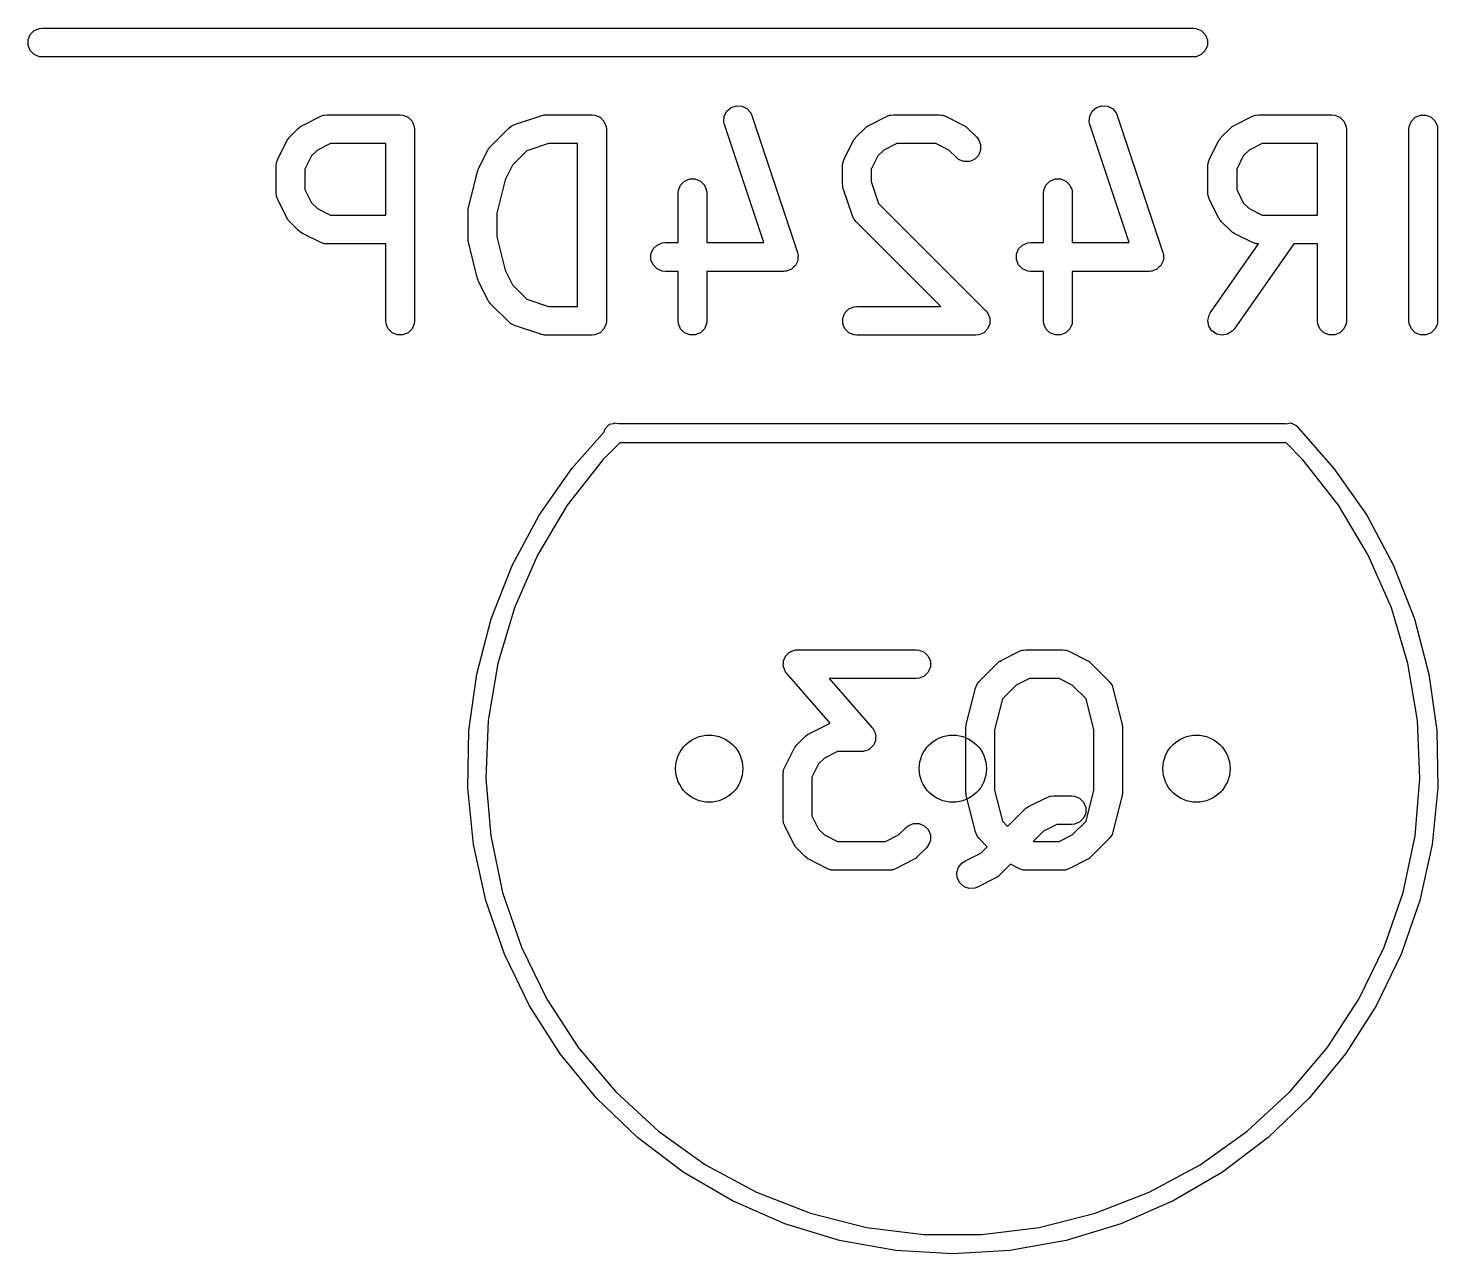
# Model space of a CAD drawing. Extents: x -2.1 to 1.75, y 0.25 to 2.72.
# Drawn here: x 1.0496 to 1.3389, y 1.6794 to 1.9311 of the extents above; entities that cross this region are included whole.
import ezdxf

# ---------------------------------------------------------------- set-up
doc = ezdxf.new("R2010")
doc.units = 0
doc.header["$MEASUREMENT"] = 0
doc.layers.add('BLACK', color=7, linetype='CONTINUOUS')

msp = doc.modelspace()

# ---------------------------------------------------------------- linework, layer by layer
at = {"layer": 'BLACK', "linetype": 'CONTINUOUS'}
for p, q in [((1.0496, 1.92868), (1.05004, 1.92974)), ((1.05004, 1.92974), (1.05086, 1.93056)), ((1.05086, 1.93056), (1.05192, 1.931)), ((1.05192, 1.931), (1.0525, 1.93105)), ((1.0525, 1.93105), (1.2887, 1.93105)), ((1.2887, 1.93105), (1.28928, 1.931)), ((1.28928, 1.931), (1.29034, 1.93056)), ((1.29034, 1.93056), (1.29116, 1.92974)), ((1.29116, 1.92974), (1.2916, 1.92868)), ((1.0496, 1.92752), (1.0496, 1.92868)), ((1.05004, 1.92646), (1.0496, 1.92752)), ((1.2916, 1.92752), (1.29116, 1.92646)), ((1.2916, 1.92868), (1.2916, 1.92752)), ((1.05086, 1.92564), (1.05004, 1.92646)), ((1.05192, 1.9252), (1.05086, 1.92564)), ((1.0525, 1.92515), (1.05192, 1.9252)), ((1.2887, 1.92515), (1.0525, 1.92515)), ((1.28928, 1.9252), (1.2887, 1.92515)), ((1.29034, 1.92564), (1.28928, 1.9252)), ((1.29116, 1.92646), (1.29034, 1.92564)), ((1.10588, 1.91109), (1.10963, 1.91296)), ((1.10963, 1.91296), (1.11017, 1.91317)), ((1.11017, 1.91317), (1.11027, 1.91318)), ((1.11027, 1.91318), (1.11037, 1.91322)), ((1.11037, 1.91322), (1.11095, 1.91327)), ((1.11095, 1.91327), (1.12595, 1.91327)), ((1.12595, 1.91327), (1.12652, 1.91322)), ((1.12652, 1.91322), (1.12759, 1.91278)), ((1.12759, 1.91278), (1.1284, 1.91196)), ((1.14938, 1.91125), (1.15501, 1.91312)), ((1.15501, 1.91312), (1.15529, 1.91319)), ((1.15529, 1.91319), (1.15537, 1.91322)), ((1.15537, 1.91322), (1.15547, 1.91323)), ((1.15547, 1.91323), (1.15557, 1.91325)), ((1.15557, 1.91325), (1.15565, 1.91325)), ((1.15565, 1.91325), (1.15594, 1.91327)), ((1.15594, 1.91327), (1.16532, 1.91327)), ((1.16532, 1.91327), (1.16589, 1.91322)), ((1.16589, 1.91322), (1.16696, 1.91278)), ((1.16696, 1.91278), (1.16777, 1.91196)), ((1.19238, 1.91183), (1.19247, 1.91298)), ((1.19247, 1.91298), (1.19298, 1.91401)), ((1.19298, 1.91401), (1.19385, 1.91476)), ((1.19385, 1.91476), (1.19494, 1.91513)), ((1.19494, 1.91513), (1.19609, 1.91504)), ((1.19609, 1.91504), (1.19712, 1.91453)), ((1.19712, 1.91453), (1.19788, 1.91366)), ((1.19788, 1.91366), (1.19811, 1.91313)), ((1.19811, 1.91313), (1.20749, 1.88501)), ((1.22211, 1.91109), (1.22586, 1.91296)), ((1.22586, 1.91296), (1.2264, 1.91317)), ((1.2264, 1.91317), (1.22651, 1.91318)), ((1.22651, 1.91318), (1.22661, 1.91322)), ((1.22661, 1.91322), (1.22718, 1.91327)), ((1.22718, 1.91327), (1.23656, 1.91327)), ((1.23656, 1.91327), (1.23713, 1.91322)), ((1.23713, 1.91322), (1.23723, 1.91318)), ((1.23723, 1.91318), (1.23734, 1.91317)), ((1.23734, 1.91317), (1.23788, 1.91296)), ((1.23788, 1.91296), (1.24163, 1.91109)), ((1.26737, 1.91183), (1.26746, 1.91298)), ((1.26746, 1.91298), (1.26797, 1.91401)), ((1.26797, 1.91401), (1.26884, 1.91476)), ((1.26884, 1.91476), (1.26993, 1.91513)), ((1.26993, 1.91513), (1.27108, 1.91504)), ((1.27108, 1.91504), (1.27211, 1.91453)), ((1.27211, 1.91453), (1.27287, 1.91366)), ((1.27287, 1.91366), (1.2731, 1.91313)), ((1.2731, 1.91313), (1.28248, 1.88501)), ((1.2971, 1.91109), (1.30085, 1.91296)), ((1.30085, 1.91296), (1.30139, 1.91317)), ((1.30139, 1.91317), (1.3015, 1.91318)), ((1.3015, 1.91318), (1.3016, 1.91322)), ((1.3016, 1.91322), (1.30217, 1.91327)), ((1.30217, 1.91327), (1.31717, 1.91327)), ((1.31717, 1.91327), (1.31775, 1.91322)), ((1.31775, 1.91322), (1.31881, 1.91278)), ((1.31881, 1.91278), (1.31963, 1.91196)), ((1.33347, 1.91196), (1.33428, 1.91278)), ((1.33428, 1.91278), (1.33534, 1.91322)), ((1.33534, 1.91322), (1.3365, 1.91322)), ((1.3365, 1.91322), (1.33756, 1.91278)), ((1.33756, 1.91278), (1.33838, 1.91196)), ((1.10324, 1.90866), (1.10511, 1.91054)), ((1.10511, 1.91054), (1.10534, 1.91072)), ((1.10534, 1.91072), (1.10539, 1.91078)), ((1.10539, 1.91078), (1.10548, 1.91084)), ((1.10548, 1.91084), (1.10556, 1.9109)), ((1.10556, 1.9109), (1.10563, 1.91093)), ((1.10563, 1.91093), (1.10588, 1.91109)), ((1.1284, 1.91196), (1.12884, 1.9109)), ((1.12884, 1.9109), (1.1289, 1.91032)), ((1.1289, 1.91032), (1.1289, 1.87095)), ((1.14448, 1.90679), (1.14823, 1.91054)), ((1.14823, 1.91054), (1.14868, 1.9109)), ((1.14868, 1.9109), (1.14878, 1.91094)), ((1.14878, 1.91094), (1.14886, 1.91101)), ((1.14886, 1.91101), (1.14938, 1.91125)), ((1.16777, 1.91196), (1.16821, 1.9109)), ((1.16821, 1.9109), (1.16827, 1.91032)), ((1.16827, 1.91032), (1.16827, 1.87095)), ((1.19251, 1.91126), (1.19238, 1.91183)), ((1.20059, 1.88703), (1.19251, 1.91126)), ((1.21947, 1.90866), (1.22135, 1.91054)), ((1.22135, 1.91054), (1.22157, 1.91072)), ((1.22157, 1.91072), (1.22162, 1.91078)), ((1.22162, 1.91078), (1.22171, 1.91084)), ((1.22171, 1.91084), (1.22179, 1.9109)), ((1.22179, 1.9109), (1.22187, 1.91093)), ((1.22187, 1.91093), (1.22211, 1.91109)), ((1.24163, 1.91109), (1.24188, 1.91093)), ((1.24188, 1.91093), (1.24195, 1.9109)), ((1.24195, 1.9109), (1.24203, 1.91084)), ((1.24203, 1.91084), (1.24212, 1.91078)), ((1.24212, 1.91078), (1.24217, 1.91072)), ((1.24217, 1.91072), (1.2424, 1.91054)), ((1.2424, 1.91054), (1.24427, 1.90866)), ((1.2675, 1.91126), (1.26737, 1.91183)), ((1.27558, 1.88703), (1.2675, 1.91126)), ((1.29446, 1.90866), (1.29634, 1.91054)), ((1.29634, 1.91054), (1.29656, 1.91072)), ((1.29656, 1.91072), (1.29661, 1.91078)), ((1.29661, 1.91078), (1.2967, 1.91084)), ((1.2967, 1.91084), (1.29678, 1.9109)), ((1.29678, 1.9109), (1.29686, 1.91093)), ((1.29686, 1.91093), (1.2971, 1.91109)), ((1.31963, 1.91196), (1.32007, 1.9109)), ((1.32007, 1.9109), (1.32013, 1.91032)), ((1.32013, 1.91032), (1.32013, 1.87095)), ((1.33297, 1.91032), (1.33302, 1.9109)), ((1.33297, 1.87095), (1.33297, 1.91032)), ((1.33302, 1.9109), (1.33347, 1.91196)), ((1.33838, 1.91196), (1.33882, 1.9109)), ((1.33882, 1.9109), (1.33887, 1.91032)), ((1.33887, 1.91032), (1.33887, 1.87095)), ((1.10081, 1.90414), (1.10268, 1.90789)), ((1.10268, 1.90789), (1.10284, 1.90814)), ((1.10284, 1.90814), (1.10287, 1.90821)), ((1.10287, 1.90821), (1.10294, 1.90829)), ((1.10294, 1.90829), (1.10299, 1.90838)), ((1.10299, 1.90838), (1.10305, 1.90843)), ((1.10305, 1.90843), (1.10324, 1.90866)), ((1.11165, 1.90737), (1.10895, 1.90602)), ((1.12299, 1.90737), (1.11165, 1.90737)), ((1.12299, 1.89265), (1.12299, 1.90737)), ((1.14418, 1.90642), (1.14424, 1.90651)), ((1.14424, 1.90651), (1.1443, 1.90656)), ((1.1443, 1.90656), (1.14448, 1.90679)), ((1.15642, 1.90737), (1.15191, 1.90587)), ((1.16236, 1.90737), (1.15642, 1.90737)), ((1.16236, 1.8739), (1.16236, 1.90737)), ((1.21704, 1.90414), (1.21892, 1.90789)), ((1.21892, 1.90789), (1.21907, 1.90814)), ((1.21907, 1.90814), (1.2191, 1.90821)), ((1.2191, 1.90821), (1.21917, 1.90829)), ((1.21917, 1.90829), (1.21923, 1.90838)), ((1.21923, 1.90838), (1.21929, 1.90843)), ((1.21929, 1.90843), (1.21947, 1.90866)), ((1.22788, 1.90737), (1.22518, 1.90602)), ((1.23586, 1.90737), (1.22788, 1.90737)), ((1.23856, 1.90602), (1.23586, 1.90737)), ((1.24427, 1.90866), (1.24464, 1.90821)), ((1.24464, 1.90821), (1.24508, 1.90715)), ((1.24508, 1.90715), (1.24508, 1.906)), ((1.29203, 1.90414), (1.29391, 1.90789)), ((1.29391, 1.90789), (1.29407, 1.90814)), ((1.29407, 1.90814), (1.2941, 1.90821)), ((1.2941, 1.90821), (1.29416, 1.90829)), ((1.29416, 1.90829), (1.29422, 1.90838)), ((1.29422, 1.90838), (1.29428, 1.90843)), ((1.29428, 1.90843), (1.29446, 1.90866)), ((1.30287, 1.90737), (1.30017, 1.90602)), ((1.31422, 1.90737), (1.30287, 1.90737)), ((1.31422, 1.89265), (1.31422, 1.90737)), ((1.10059, 1.9035), (1.1006, 1.9036)), ((1.1006, 1.9036), (1.10081, 1.90414)), ((1.10775, 1.90482), (1.1064, 1.90213)), ((1.10895, 1.90602), (1.10775, 1.90482)), ((1.14205, 1.90227), (1.14393, 1.90602)), ((1.14393, 1.90602), (1.14408, 1.90627)), ((1.14408, 1.90627), (1.14411, 1.90634)), ((1.14411, 1.90634), (1.14418, 1.90642)), ((1.15191, 1.90587), (1.149, 1.90295)), ((1.21683, 1.9035), (1.21684, 1.9036)), ((1.21684, 1.9036), (1.21704, 1.90414)), ((1.22399, 1.90482), (1.22264, 1.90213)), ((1.22518, 1.90602), (1.22399, 1.90482)), ((1.24009, 1.90448), (1.23856, 1.90602)), ((1.24054, 1.90412), (1.24009, 1.90448)), ((1.24161, 1.90368), (1.24054, 1.90412)), ((1.24276, 1.90368), (1.24161, 1.90368)), ((1.24382, 1.90412), (1.24276, 1.90368)), ((1.24464, 1.90493), (1.24382, 1.90412)), ((1.24508, 1.906), (1.24464, 1.90493)), ((1.29182, 1.9035), (1.29183, 1.9036)), ((1.29183, 1.9036), (1.29203, 1.90414)), ((1.29898, 1.90482), (1.29763, 1.90213)), ((1.30017, 1.90602), (1.29898, 1.90482)), ((1.1005, 1.90282), (1.10055, 1.9034)), ((1.1005, 1.8972), (1.1005, 1.90282)), ((1.10055, 1.9034), (1.10059, 1.9035)), ((1.1064, 1.90213), (1.1064, 1.8979)), ((1.13996, 1.89417), (1.14183, 1.90166)), ((1.14183, 1.90166), (1.14184, 1.90171)), ((1.14184, 1.90171), (1.14185, 1.90173)), ((1.14185, 1.90173), (1.14194, 1.90197)), ((1.14194, 1.90197), (1.14202, 1.90221)), ((1.14202, 1.90221), (1.14204, 1.90223)), ((1.14204, 1.90223), (1.14205, 1.90227)), ((1.149, 1.90295), (1.14748, 1.89992)), ((1.21673, 1.90282), (1.21679, 1.9034)), ((1.21673, 1.89907), (1.21673, 1.90282)), ((1.21679, 1.9034), (1.21683, 1.9035)), ((1.22264, 1.90213), (1.22264, 1.89955)), ((1.29172, 1.90282), (1.29178, 1.9034)), ((1.29172, 1.8972), (1.29172, 1.90282)), ((1.29178, 1.9034), (1.29182, 1.9035)), ((1.29763, 1.90213), (1.29763, 1.8979)), ((1.1064, 1.8979), (1.10775, 1.8952)), ((1.14748, 1.89992), (1.14577, 1.89309)), ((1.18304, 1.89777), (1.18348, 1.89884)), ((1.18348, 1.89884), (1.1843, 1.89965)), ((1.1843, 1.89965), (1.18536, 1.90009)), ((1.18536, 1.90009), (1.18652, 1.90009)), ((1.18652, 1.90009), (1.18758, 1.89965)), ((1.18758, 1.89965), (1.18839, 1.89884)), ((1.18839, 1.89884), (1.18884, 1.89777)), ((1.21676, 1.89878), (1.21673, 1.89907)), ((1.21676, 1.8987), (1.21676, 1.89878)), ((1.21678, 1.8986), (1.21676, 1.8987)), ((1.21679, 1.8985), (1.21678, 1.8986)), ((1.21682, 1.89843), (1.21679, 1.8985)), ((1.21688, 1.89814), (1.21682, 1.89843)), ((1.21876, 1.89252), (1.21688, 1.89814)), ((1.22264, 1.89955), (1.22414, 1.89504)), ((1.25803, 1.89777), (1.25847, 1.89884)), ((1.25847, 1.89884), (1.25929, 1.89965)), ((1.25929, 1.89965), (1.26035, 1.90009)), ((1.26035, 1.90009), (1.26151, 1.90009)), ((1.26151, 1.90009), (1.26257, 1.89965)), ((1.26257, 1.89965), (1.26338, 1.89884)), ((1.26338, 1.89884), (1.26383, 1.89777)), ((1.29763, 1.8979), (1.29898, 1.8952)), ((1.10055, 1.89662), (1.1005, 1.8972)), ((1.10059, 1.89652), (1.10055, 1.89662)), ((1.1006, 1.89642), (1.10059, 1.89652)), ((1.10081, 1.89588), (1.1006, 1.89642)), ((1.10268, 1.89213), (1.10081, 1.89588)), ((1.10775, 1.8952), (1.10895, 1.894)), ((1.18299, 1.8972), (1.18304, 1.89777)), ((1.18299, 1.88703), (1.18299, 1.8972)), ((1.18884, 1.89777), (1.18889, 1.8972)), ((1.18889, 1.8972), (1.18889, 1.88703)), ((1.22414, 1.89504), (1.24614, 1.87304)), ((1.25798, 1.8972), (1.25803, 1.89777)), ((1.25798, 1.88703), (1.25798, 1.8972)), ((1.26383, 1.89777), (1.26388, 1.8972)), ((1.26388, 1.8972), (1.26388, 1.88703)), ((1.29178, 1.89662), (1.29172, 1.8972)), ((1.29182, 1.89652), (1.29178, 1.89662)), ((1.29183, 1.89642), (1.29182, 1.89652)), ((1.29203, 1.89588), (1.29183, 1.89642)), ((1.29391, 1.89213), (1.29203, 1.89588)), ((1.29898, 1.8952), (1.30017, 1.894)), ((1.10284, 1.89188), (1.10268, 1.89213)), ((1.10895, 1.894), (1.11165, 1.89265)), ((1.11165, 1.89265), (1.12299, 1.89265)), ((1.13987, 1.89359), (1.1399, 1.89381)), ((1.13988, 1.89355), (1.13987, 1.89359)), ((1.13987, 1.89345), (1.13988, 1.89355)), ((1.13987, 1.88782), (1.13987, 1.89345)), ((1.1399, 1.89381), (1.13992, 1.89403)), ((1.13992, 1.89403), (1.13994, 1.89407)), ((1.13994, 1.89407), (1.13996, 1.89417)), ((1.14577, 1.89309), (1.14577, 1.88819)), ((1.21899, 1.89199), (1.21876, 1.89252)), ((1.29407, 1.89188), (1.29391, 1.89213)), ((1.30017, 1.894), (1.30287, 1.89265)), ((1.30287, 1.89265), (1.31422, 1.89265)), ((1.10287, 1.89181), (1.10284, 1.89188)), ((1.10294, 1.89173), (1.10287, 1.89181)), ((1.10299, 1.89164), (1.10294, 1.89173)), ((1.10305, 1.89159), (1.10299, 1.89164)), ((1.10324, 1.89136), (1.10305, 1.89159)), ((1.10511, 1.88949), (1.10324, 1.89136)), ((1.10534, 1.8893), (1.10511, 1.88949)), ((1.10539, 1.88924), (1.10534, 1.8893)), ((1.10548, 1.88919), (1.10539, 1.88924)), ((1.10556, 1.88912), (1.10548, 1.88919)), ((1.10563, 1.88909), (1.10556, 1.88912)), ((1.21906, 1.89191), (1.21899, 1.89199)), ((1.2191, 1.89181), (1.21906, 1.89191)), ((1.21947, 1.89136), (1.2191, 1.89181)), ((1.23693, 1.8739), (1.21947, 1.89136)), ((1.2941, 1.89181), (1.29407, 1.89188)), ((1.29416, 1.89173), (1.2941, 1.89181)), ((1.29422, 1.89164), (1.29416, 1.89173)), ((1.29428, 1.89159), (1.29422, 1.89164)), ((1.29446, 1.89136), (1.29428, 1.89159)), ((1.29634, 1.88949), (1.29446, 1.89136)), ((1.29656, 1.8893), (1.29634, 1.88949)), ((1.29661, 1.88924), (1.29656, 1.8893)), ((1.2967, 1.88919), (1.29661, 1.88924)), ((1.29678, 1.88912), (1.2967, 1.88919)), ((1.29686, 1.88909), (1.29678, 1.88912)), ((1.10588, 1.88893), (1.10563, 1.88909)), ((1.10963, 1.88706), (1.10588, 1.88893)), ((1.11017, 1.88685), (1.10963, 1.88706)), ((1.11027, 1.88684), (1.11017, 1.88685)), ((1.11037, 1.8868), (1.11027, 1.88684)), ((1.11095, 1.88675), (1.11037, 1.8868)), ((1.12299, 1.88675), (1.11095, 1.88675)), ((1.12299, 1.87095), (1.12299, 1.88675)), ((1.13988, 1.88772), (1.13987, 1.88782)), ((1.13987, 1.88768), (1.13988, 1.88772)), ((1.1399, 1.88747), (1.13987, 1.88768)), ((1.13992, 1.88725), (1.1399, 1.88747)), ((1.13994, 1.88721), (1.13992, 1.88725)), ((1.13996, 1.88711), (1.13994, 1.88721)), ((1.14183, 1.87961), (1.13996, 1.88711)), ((1.14577, 1.88819), (1.14748, 1.88136)), ((1.17786, 1.88572), (1.17867, 1.88653)), ((1.17867, 1.88653), (1.17974, 1.88697)), ((1.17974, 1.88697), (1.18031, 1.88703)), ((1.18031, 1.88703), (1.18299, 1.88703)), ((1.18889, 1.88703), (1.20059, 1.88703)), ((1.25285, 1.88572), (1.25367, 1.88653)), ((1.25367, 1.88653), (1.25473, 1.88697)), ((1.25473, 1.88697), (1.25531, 1.88703)), ((1.25531, 1.88703), (1.25798, 1.88703)), ((1.26388, 1.88703), (1.27558, 1.88703)), ((1.29226, 1.87265), (1.30213, 1.88675)), ((1.2971, 1.88893), (1.29686, 1.88909)), ((1.30934, 1.88675), (1.29709, 1.86926)), ((1.30085, 1.88706), (1.2971, 1.88893)), ((1.30139, 1.88685), (1.30085, 1.88706)), ((1.3015, 1.88684), (1.30139, 1.88685)), ((1.3016, 1.8868), (1.3015, 1.88684)), ((1.30213, 1.88675), (1.3016, 1.8868)), ((1.31422, 1.88675), (1.30934, 1.88675)), ((1.31422, 1.87095), (1.31422, 1.88675)), ((1.17742, 1.88465), (1.17786, 1.88572)), ((1.17742, 1.8835), (1.17742, 1.88465)), ((1.17786, 1.88243), (1.17742, 1.8835)), ((1.20749, 1.88501), (1.20755, 1.88472)), ((1.20754, 1.8834), (1.20753, 1.8833)), ((1.20758, 1.8835), (1.20754, 1.8834)), ((1.20755, 1.88472), (1.20758, 1.88465)), ((1.20758, 1.88465), (1.20758, 1.88459)), ((1.20758, 1.88459), (1.20762, 1.88444)), ((1.20762, 1.88444), (1.20758, 1.88397)), ((1.20758, 1.88397), (1.20758, 1.8835)), ((1.25241, 1.88465), (1.25285, 1.88572)), ((1.25241, 1.8835), (1.25241, 1.88465)), ((1.25285, 1.88243), (1.25241, 1.8835)), ((1.28248, 1.88501), (1.28254, 1.88472)), ((1.28257, 1.8835), (1.28253, 1.8834)), ((1.28253, 1.8834), (1.28253, 1.8833)), ((1.28254, 1.88472), (1.28257, 1.88465)), ((1.28257, 1.88465), (1.28257, 1.88459)), ((1.28257, 1.88459), (1.28261, 1.88444)), ((1.28261, 1.88444), (1.28257, 1.88397)), ((1.28257, 1.88397), (1.28257, 1.8835)), ((1.14748, 1.88136), (1.149, 1.87833)), ((1.17867, 1.88162), (1.17786, 1.88243)), ((1.17974, 1.88118), (1.17867, 1.88162)), ((1.18031, 1.88112), (1.17974, 1.88118)), ((1.18299, 1.88112), (1.18031, 1.88112)), ((1.18299, 1.87095), (1.18299, 1.88112)), ((1.20469, 1.88112), (1.18889, 1.88112)), ((1.18889, 1.88112), (1.18889, 1.87095)), ((1.20498, 1.88115), (1.20469, 1.88112)), ((1.20506, 1.88115), (1.20498, 1.88115)), ((1.20511, 1.88116), (1.20506, 1.88115)), ((1.20526, 1.88118), (1.20511, 1.88116)), ((1.2057, 1.88136), (1.20526, 1.88118)), ((1.20615, 1.88151), (1.2057, 1.88136)), ((1.20623, 1.88158), (1.20615, 1.88151)), ((1.20633, 1.88162), (1.20623, 1.88158)), ((1.20666, 1.88196), (1.20633, 1.88162)), ((1.20702, 1.88227), (1.20666, 1.88196)), ((1.20707, 1.88236), (1.20702, 1.88227)), ((1.20714, 1.88243), (1.20707, 1.88236)), ((1.20732, 1.88287), (1.20714, 1.88243)), ((1.20753, 1.8833), (1.20732, 1.88287)), ((1.25367, 1.88162), (1.25285, 1.88243)), ((1.25473, 1.88118), (1.25367, 1.88162)), ((1.25531, 1.88112), (1.25473, 1.88118)), ((1.25798, 1.88112), (1.25531, 1.88112)), ((1.25798, 1.87095), (1.25798, 1.88112)), ((1.27968, 1.88112), (1.26388, 1.88112)), ((1.26388, 1.88112), (1.26388, 1.87095)), ((1.27997, 1.88115), (1.27968, 1.88112)), ((1.28005, 1.88115), (1.27997, 1.88115)), ((1.2801, 1.88116), (1.28005, 1.88115)), ((1.28025, 1.88118), (1.2801, 1.88116)), ((1.28069, 1.88136), (1.28025, 1.88118)), ((1.28114, 1.88151), (1.28069, 1.88136)), ((1.28122, 1.88158), (1.28114, 1.88151)), ((1.28132, 1.88162), (1.28122, 1.88158)), ((1.28165, 1.88196), (1.28132, 1.88162)), ((1.28201, 1.88227), (1.28165, 1.88196)), ((1.28206, 1.88236), (1.28201, 1.88227)), ((1.28213, 1.88243), (1.28206, 1.88236)), ((1.28231, 1.88287), (1.28213, 1.88243)), ((1.28253, 1.8833), (1.28231, 1.88287)), ((1.14184, 1.87957), (1.14183, 1.87961)), ((1.14185, 1.87955), (1.14184, 1.87957)), ((1.14194, 1.87931), (1.14185, 1.87955)), ((1.14202, 1.87906), (1.14194, 1.87931)), ((1.14204, 1.87905), (1.14202, 1.87906)), ((1.14205, 1.87901), (1.14204, 1.87905)), ((1.14393, 1.87526), (1.14205, 1.87901)), ((1.149, 1.87833), (1.15191, 1.87541)), ((1.14408, 1.87501), (1.14393, 1.87526)), ((1.14411, 1.87494), (1.14408, 1.87501)), ((1.14418, 1.87485), (1.14411, 1.87494)), ((1.14424, 1.87477), (1.14418, 1.87485)), ((1.1443, 1.87471), (1.14424, 1.87477)), ((1.14448, 1.87449), (1.1443, 1.87471)), ((1.15191, 1.87541), (1.15642, 1.8739)), ((1.14823, 1.87074), (1.14448, 1.87449)), ((1.15642, 1.8739), (1.16236, 1.8739)), ((1.21679, 1.87153), (1.21723, 1.87259)), ((1.21723, 1.87259), (1.21804, 1.87341)), ((1.21804, 1.87341), (1.21911, 1.87385)), ((1.21911, 1.87385), (1.21969, 1.8739)), ((1.21969, 1.8739), (1.23693, 1.8739)), ((1.24614, 1.87304), (1.24651, 1.87259)), ((1.24651, 1.87259), (1.24695, 1.87153)), ((1.29172, 1.87102), (1.29197, 1.87214)), ((1.29197, 1.87214), (1.29226, 1.87265)), ((1.12305, 1.87038), (1.12299, 1.87095)), ((1.12349, 1.86931), (1.12305, 1.87038)), ((1.12431, 1.8685), (1.12349, 1.86931)), ((1.1284, 1.86931), (1.12759, 1.8685)), ((1.12884, 1.87038), (1.1284, 1.86931)), ((1.1289, 1.87095), (1.12884, 1.87038)), ((1.14868, 1.87037), (1.14823, 1.87074)), ((1.14878, 1.87033), (1.14868, 1.87037)), ((1.14886, 1.87026), (1.14878, 1.87033)), ((1.14938, 1.87003), (1.14886, 1.87026)), ((1.15501, 1.86815), (1.14938, 1.87003)), ((1.16777, 1.86931), (1.16696, 1.8685)), ((1.16821, 1.87038), (1.16777, 1.86931)), ((1.16827, 1.87095), (1.16821, 1.87038)), ((1.18304, 1.87038), (1.18299, 1.87095)), ((1.18348, 1.86931), (1.18304, 1.87038)), ((1.1843, 1.8685), (1.18348, 1.86931)), ((1.18839, 1.86931), (1.18758, 1.8685)), ((1.18884, 1.87038), (1.18839, 1.86931)), ((1.18889, 1.87095), (1.18884, 1.87038)), ((1.21679, 1.87038), (1.21679, 1.87153)), ((1.21723, 1.86931), (1.21679, 1.87038)), ((1.21804, 1.8685), (1.21723, 1.86931)), ((1.24651, 1.86931), (1.2457, 1.8685)), ((1.24695, 1.87038), (1.24651, 1.86931)), ((1.24695, 1.87153), (1.24695, 1.87038)), ((1.25803, 1.87038), (1.25798, 1.87095)), ((1.25847, 1.86931), (1.25803, 1.87038)), ((1.25929, 1.8685), (1.25847, 1.86931)), ((1.26338, 1.86931), (1.26257, 1.8685)), ((1.26383, 1.87038), (1.26338, 1.86931)), ((1.26388, 1.87095), (1.26383, 1.87038)), ((1.29192, 1.86988), (1.29172, 1.87102)), ((1.29254, 1.86891), (1.29192, 1.86988)), ((1.29349, 1.86825), (1.29254, 1.86891)), ((1.29709, 1.86926), (1.29672, 1.86882)), ((1.31428, 1.87038), (1.31422, 1.87095)), ((1.31472, 1.86931), (1.31428, 1.87038)), ((1.31553, 1.8685), (1.31472, 1.86931)), ((1.31963, 1.86931), (1.31881, 1.8685)), ((1.32007, 1.87038), (1.31963, 1.86931)), ((1.32013, 1.87095), (1.32007, 1.87038)), ((1.33302, 1.87038), (1.33297, 1.87095)), ((1.33347, 1.86931), (1.33302, 1.87038)), ((1.33428, 1.8685), (1.33347, 1.86931)), ((1.33838, 1.86931), (1.33756, 1.8685)), ((1.33882, 1.87038), (1.33838, 1.86931)), ((1.33887, 1.87095), (1.33882, 1.87038)), ((1.12537, 1.86806), (1.12431, 1.8685)), ((1.12652, 1.86806), (1.12537, 1.86806)), ((1.12759, 1.8685), (1.12652, 1.86806)), ((1.15529, 1.86809), (1.15501, 1.86815)), ((1.15537, 1.86806), (1.15529, 1.86809)), ((1.15547, 1.86805), (1.15537, 1.86806)), ((1.15557, 1.86802), (1.15547, 1.86805)), ((1.15565, 1.86803), (1.15557, 1.86802)), ((1.15594, 1.868), (1.15565, 1.86803)), ((1.16532, 1.868), (1.15594, 1.868)), ((1.16589, 1.86806), (1.16532, 1.868)), ((1.16696, 1.8685), (1.16589, 1.86806)), ((1.18536, 1.86806), (1.1843, 1.8685)), ((1.18652, 1.86806), (1.18536, 1.86806)), ((1.18758, 1.8685), (1.18652, 1.86806)), ((1.21911, 1.86806), (1.21804, 1.8685)), ((1.21969, 1.868), (1.21911, 1.86806)), ((1.24406, 1.868), (1.21969, 1.868)), ((1.24463, 1.86806), (1.24406, 1.868)), ((1.2451, 1.86825), (1.24463, 1.86806)), ((1.2457, 1.8685), (1.2451, 1.86825)), ((1.26035, 1.86806), (1.25929, 1.8685)), ((1.26151, 1.86806), (1.26035, 1.86806)), ((1.26257, 1.8685), (1.26151, 1.86806)), ((1.29461, 1.868), (1.29349, 1.86825)), ((1.29575, 1.8682), (1.29461, 1.868)), ((1.29672, 1.86882), (1.29575, 1.8682)), ((1.3166, 1.86806), (1.31553, 1.8685)), ((1.31775, 1.86806), (1.3166, 1.86806)), ((1.31881, 1.8685), (1.31775, 1.86806)), ((1.33534, 1.86806), (1.33428, 1.8685)), ((1.3365, 1.86806), (1.33534, 1.86806)), ((1.33756, 1.8685), (1.3365, 1.86806)), ((1.16787, 1.84867), (1.16893, 1.84973)), ((1.16787, 1.84824), (1.16787, 1.84867)), ((1.16893, 1.84973), (1.16969, 1.84988)), ((1.16969, 1.84988), (1.16979, 1.84988)), ((1.16979, 1.84988), (1.17002, 1.85)), ((1.17002, 1.85), (1.17077, 1.84988)), ((1.17077, 1.84988), (1.30748, 1.84988)), ((1.30748, 1.84988), (1.3077, 1.84984)), ((1.3077, 1.84984), (1.30872, 1.85)), ((1.30872, 1.85), (1.3098, 1.84945)), ((1.3098, 1.84945), (1.31759, 1.84068)), ((1.16115, 1.84068), (1.16787, 1.84824)), ((1.171, 1.84594), (1.16752, 1.84246)), ((1.30748, 1.84594), (1.171, 1.84594)), ((1.30769, 1.84599), (1.30748, 1.84594)), ((1.31122, 1.84246), (1.30769, 1.84599)), ((1.15444, 1.83106), (1.16115, 1.84068)), ((1.16752, 1.84246), (1.16023, 1.83309)), ((1.31851, 1.83309), (1.31122, 1.84246)), ((1.31759, 1.84068), (1.3243, 1.83106)), ((1.16023, 1.83309), (1.15415, 1.82288)), ((1.32459, 1.82288), (1.31851, 1.83309)), ((1.14891, 1.82072), (1.15444, 1.83106)), ((1.3243, 1.83106), (1.32983, 1.82072)), ((1.15415, 1.82288), (1.14938, 1.81201)), ((1.32937, 1.81201), (1.32459, 1.82288)), ((1.14464, 1.8098), (1.14891, 1.82072)), ((1.32983, 1.82072), (1.3341, 1.8098)), ((1.14938, 1.81201), (1.14599, 1.80062)), ((1.33275, 1.80062), (1.32937, 1.81201)), ((1.14168, 1.79845), (1.14464, 1.8098)), ((1.3341, 1.8098), (1.33706, 1.79845)), ((1.20516, 1.80228), (1.20552, 1.8026)), ((1.20552, 1.8026), (1.20586, 1.80293)), ((1.20586, 1.80293), (1.20595, 1.80297)), ((1.20595, 1.80297), (1.20603, 1.80304)), ((1.20603, 1.80304), (1.20648, 1.80319)), ((1.20648, 1.80319), (1.20692, 1.80338)), ((1.20692, 1.80338), (1.20706, 1.80339)), ((1.20706, 1.80339), (1.20712, 1.80341)), ((1.20712, 1.80341), (1.20719, 1.8034)), ((1.20719, 1.8034), (1.2075, 1.80343)), ((1.2075, 1.80343), (1.23187, 1.80343)), ((1.23187, 1.80343), (1.23245, 1.80338)), ((1.23245, 1.80338), (1.23351, 1.80293)), ((1.23351, 1.80293), (1.23433, 1.80212)), ((1.2493, 1.80125), (1.25305, 1.80312)), ((1.25305, 1.80312), (1.25359, 1.80333)), ((1.25359, 1.80333), (1.25369, 1.80333)), ((1.25369, 1.80333), (1.25379, 1.80338)), ((1.25379, 1.80338), (1.25437, 1.80343)), ((1.25437, 1.80343), (1.26187, 1.80343)), ((1.26187, 1.80343), (1.26244, 1.80338)), ((1.26244, 1.80338), (1.26254, 1.80333)), ((1.26254, 1.80333), (1.26265, 1.80333)), ((1.26265, 1.80333), (1.26319, 1.80312)), ((1.26319, 1.80312), (1.26694, 1.80125)), ((1.14599, 1.80062), (1.14403, 1.7889)), ((1.20457, 1.8001), (1.2046, 1.80058)), ((1.2046, 1.8), (1.20457, 1.8001)), ((1.2046, 1.80106), (1.20464, 1.80115)), ((1.2046, 1.80058), (1.2046, 1.80106)), ((1.2046, 1.7999), (1.2046, 1.8)), ((1.20479, 1.79946), (1.2046, 1.7999)), ((1.20464, 1.80115), (1.20465, 1.80125)), ((1.20465, 1.80125), (1.20486, 1.80168)), ((1.20494, 1.79901), (1.20479, 1.79946)), ((1.20486, 1.80168), (1.20504, 1.80212)), ((1.20504, 1.80212), (1.20511, 1.80219)), ((1.20511, 1.80219), (1.20516, 1.80228)), ((1.23433, 1.80212), (1.23477, 1.80106)), ((1.23477, 1.7999), (1.23433, 1.79884)), ((1.23477, 1.80106), (1.23477, 1.7999)), ((1.24478, 1.79694), (1.24853, 1.80069)), ((1.24853, 1.80069), (1.24876, 1.80088)), ((1.24876, 1.80088), (1.24881, 1.80094)), ((1.24881, 1.80094), (1.2489, 1.80099)), ((1.2489, 1.80099), (1.24898, 1.80106)), ((1.24898, 1.80106), (1.24905, 1.80109)), ((1.24905, 1.80109), (1.2493, 1.80125)), ((1.26694, 1.80125), (1.26719, 1.80109)), ((1.26719, 1.80109), (1.26726, 1.80106)), ((1.26726, 1.80106), (1.26734, 1.80099)), ((1.26734, 1.80099), (1.26743, 1.80094)), ((1.26743, 1.80094), (1.26748, 1.80088)), ((1.26748, 1.80088), (1.2677, 1.80069)), ((1.2677, 1.80069), (1.27145, 1.79694)), ((1.33471, 1.7889), (1.33275, 1.80062)), ((1.14007, 1.78683), (1.14168, 1.79845)), ((1.20502, 1.79889), (1.20494, 1.79901)), ((1.20504, 1.79884), (1.20502, 1.79889)), ((1.2051, 1.79878), (1.20504, 1.79884)), ((1.20528, 1.79854), (1.2051, 1.79878)), ((1.21421, 1.78833), (1.20528, 1.79854)), ((1.23187, 1.79753), (1.21401, 1.79753)), ((1.21401, 1.79753), (1.22284, 1.78743)), ((1.23245, 1.79758), (1.23187, 1.79753)), ((1.23351, 1.79802), (1.23245, 1.79758)), ((1.23433, 1.79884), (1.23351, 1.79802)), ((1.24441, 1.7965), (1.24478, 1.79694)), ((1.25507, 1.79753), (1.25237, 1.79618)), ((1.26117, 1.79753), (1.25507, 1.79753)), ((1.26387, 1.79618), (1.26117, 1.79753)), ((1.27145, 1.79694), (1.27182, 1.7965)), ((1.33706, 1.79845), (1.33867, 1.78683)), ((1.24213, 1.78807), (1.244, 1.79557)), ((1.244, 1.79557), (1.2442, 1.79612)), ((1.2442, 1.79612), (1.24433, 1.79629)), ((1.24433, 1.79629), (1.24441, 1.7965)), ((1.25237, 1.79618), (1.24954, 1.79335)), ((1.2667, 1.79335), (1.26387, 1.79618)), ((1.27182, 1.7965), (1.27191, 1.79629)), ((1.27191, 1.79629), (1.27204, 1.79612)), ((1.27204, 1.79612), (1.27223, 1.79557)), ((1.27223, 1.79557), (1.27411, 1.78807)), ((1.24954, 1.79335), (1.24795, 1.78699)), ((1.26829, 1.78699), (1.2667, 1.79335)), ((1.14403, 1.7889), (1.14354, 1.77703)), ((1.20993, 1.78625), (1.21368, 1.78812)), ((1.21368, 1.78812), (1.21421, 1.78833)), ((1.24208, 1.78772), (1.2421, 1.78793)), ((1.2421, 1.78793), (1.24211, 1.78797)), ((1.24211, 1.78797), (1.24213, 1.78807)), ((1.27411, 1.78807), (1.27412, 1.78797)), ((1.27412, 1.78797), (1.27414, 1.78793)), ((1.27414, 1.78793), (1.27416, 1.78772)), ((1.3352, 1.77703), (1.33471, 1.7889)), ((1.13984, 1.77511), (1.14007, 1.78683)), ((1.20729, 1.78382), (1.20916, 1.78569)), ((1.20916, 1.78569), (1.20939, 1.78588)), ((1.20939, 1.78588), (1.20944, 1.78594)), ((1.20944, 1.78594), (1.20953, 1.786)), ((1.20953, 1.786), (1.20961, 1.78606)), ((1.20961, 1.78606), (1.20968, 1.78609)), ((1.20968, 1.78609), (1.20993, 1.78625)), ((1.22284, 1.78743), (1.22302, 1.78718)), ((1.22302, 1.78718), (1.22308, 1.78712)), ((1.22308, 1.78712), (1.2231, 1.78707)), ((1.2231, 1.78707), (1.22318, 1.78695)), ((1.22318, 1.78695), (1.22333, 1.7865)), ((1.22333, 1.7865), (1.22352, 1.78606)), ((1.22352, 1.78606), (1.22352, 1.78596)), ((1.22352, 1.78596), (1.22355, 1.78586)), ((1.22355, 1.78586), (1.22352, 1.78539)), ((1.22352, 1.78539), (1.22352, 1.78491)), ((1.24204, 1.78736), (1.24205, 1.78746)), ((1.24204, 1.77423), (1.24204, 1.78736)), ((1.24205, 1.7875), (1.24208, 1.78772)), ((1.24205, 1.78746), (1.24205, 1.7875)), ((1.24795, 1.78699), (1.24795, 1.7746)), ((1.26829, 1.7746), (1.26829, 1.78699)), ((1.27416, 1.78772), (1.27419, 1.7875)), ((1.27419, 1.7875), (1.27418, 1.78746)), ((1.27418, 1.78746), (1.27419, 1.78736)), ((1.27419, 1.78736), (1.27419, 1.77423)), ((1.33867, 1.78683), (1.3389, 1.77511)), ((1.20486, 1.7793), (1.20673, 1.78305)), ((1.20673, 1.78305), (1.20689, 1.7833)), ((1.20689, 1.7833), (1.20692, 1.78337)), ((1.20692, 1.78337), (1.20699, 1.78345)), ((1.20699, 1.78345), (1.20704, 1.78354)), ((1.20704, 1.78354), (1.2071, 1.78359)), ((1.2071, 1.78359), (1.20729, 1.78382)), ((1.2157, 1.78253), (1.213, 1.78118)), ((1.22062, 1.78253), (1.2157, 1.78253)), ((1.22093, 1.78256), (1.22062, 1.78253)), ((1.221, 1.78255), (1.22093, 1.78256)), ((1.22106, 1.78257), (1.221, 1.78255)), ((1.2212, 1.78259), (1.22106, 1.78257)), ((1.22164, 1.78277), (1.2212, 1.78259)), ((1.2221, 1.78292), (1.22164, 1.78277)), ((1.22217, 1.78299), (1.2221, 1.78292)), ((1.22226, 1.78303), (1.22217, 1.78299)), ((1.2226, 1.78337), (1.22226, 1.78303)), ((1.22296, 1.78368), (1.2226, 1.78337)), ((1.22301, 1.78377), (1.22296, 1.78368)), ((1.22308, 1.78384), (1.22301, 1.78377)), ((1.22326, 1.78428), (1.22308, 1.78384)), ((1.22347, 1.78471), (1.22326, 1.78428)), ((1.22348, 1.78481), (1.22347, 1.78471)), ((1.22352, 1.78491), (1.22348, 1.78481)), ((1.20465, 1.77876), (1.20486, 1.7793)), ((1.2118, 1.77998), (1.21045, 1.77729)), ((1.213, 1.78118), (1.2118, 1.77998)), ((1.14354, 1.77703), (1.14452, 1.7652)), ((1.20455, 1.77798), (1.2046, 1.77856)), ((1.20455, 1.76861), (1.20455, 1.77798)), ((1.2046, 1.77856), (1.20464, 1.77866)), ((1.20464, 1.77866), (1.20465, 1.77876)), ((1.21045, 1.77729), (1.21045, 1.76931)), ((1.33422, 1.7652), (1.3352, 1.77703)), ((1.14099, 1.76343), (1.13984, 1.77511)), ((1.24205, 1.77413), (1.24204, 1.77423)), ((1.24205, 1.77409), (1.24205, 1.77413)), ((1.24208, 1.77387), (1.24205, 1.77409)), ((1.2421, 1.77366), (1.24208, 1.77387)), ((1.24211, 1.77362), (1.2421, 1.77366)), ((1.24213, 1.77352), (1.24211, 1.77362)), ((1.244, 1.76602), (1.24213, 1.77352)), ((1.24795, 1.7746), (1.24954, 1.76824)), ((1.25942, 1.77338), (1.25999, 1.77344)), ((1.25999, 1.77344), (1.26374, 1.77344)), ((1.26374, 1.77344), (1.26432, 1.77338)), ((1.2667, 1.76824), (1.26829, 1.7746)), ((1.27411, 1.77352), (1.27223, 1.76602)), ((1.27412, 1.77362), (1.27411, 1.77352)), ((1.27414, 1.77366), (1.27412, 1.77362)), ((1.27416, 1.77387), (1.27414, 1.77366)), ((1.27419, 1.77409), (1.27416, 1.77387)), ((1.27419, 1.77423), (1.27418, 1.77413)), ((1.27418, 1.77413), (1.27419, 1.77409)), ((1.3389, 1.77511), (1.33775, 1.76343)), ((1.25062, 1.76716), (1.25416, 1.7707)), ((1.25416, 1.7707), (1.25438, 1.77088)), ((1.25438, 1.77088), (1.25443, 1.77094)), ((1.25443, 1.77094), (1.25452, 1.771)), ((1.25452, 1.771), (1.2546, 1.77106)), ((1.2546, 1.77106), (1.25467, 1.77109)), ((1.25467, 1.77109), (1.25492, 1.77125)), ((1.25492, 1.77125), (1.25867, 1.77312)), ((1.25867, 1.77312), (1.25921, 1.77333)), ((1.25921, 1.77333), (1.25932, 1.77334)), ((1.25932, 1.77334), (1.25942, 1.77338)), ((1.26432, 1.77338), (1.26538, 1.77294)), ((1.26538, 1.77294), (1.2662, 1.77212)), ((1.2662, 1.77212), (1.26664, 1.77106)), ((1.26664, 1.77106), (1.26664, 1.76991)), ((1.2046, 1.76803), (1.20455, 1.76861)), ((1.20464, 1.76793), (1.2046, 1.76803)), ((1.20465, 1.76783), (1.20464, 1.76793)), ((1.20486, 1.76729), (1.20465, 1.76783)), ((1.21045, 1.76931), (1.2118, 1.76661)), ((1.23023, 1.76731), (1.23129, 1.76776)), ((1.23129, 1.76776), (1.23245, 1.76776)), ((1.23245, 1.76776), (1.23351, 1.76731)), ((1.24954, 1.76824), (1.25062, 1.76716)), ((1.26387, 1.76541), (1.2667, 1.76824)), ((1.26538, 1.76803), (1.26432, 1.76759)), ((1.2662, 1.76884), (1.26538, 1.76803)), ((1.26664, 1.76991), (1.2662, 1.76884)), ((1.14452, 1.7652), (1.14696, 1.75357)), ((1.20673, 1.76354), (1.20486, 1.76729)), ((1.2118, 1.76661), (1.213, 1.76541)), ((1.213, 1.76541), (1.2157, 1.76406)), ((1.22555, 1.76406), (1.22825, 1.76541)), ((1.22825, 1.76541), (1.22978, 1.76695)), ((1.22978, 1.76695), (1.23023, 1.76731)), ((1.23351, 1.76731), (1.23433, 1.7665)), ((1.23433, 1.7665), (1.23477, 1.76544)), ((1.23477, 1.76544), (1.23477, 1.76428)), ((1.2442, 1.76547), (1.244, 1.76602)), ((1.24433, 1.7653), (1.2442, 1.76547)), ((1.24441, 1.76509), (1.24433, 1.7653)), ((1.24478, 1.76465), (1.24441, 1.76509)), ((1.25799, 1.76618), (1.25587, 1.76406)), ((1.26069, 1.76753), (1.25799, 1.76618)), ((1.26374, 1.76753), (1.26069, 1.76753)), ((1.26117, 1.76406), (1.26387, 1.76541)), ((1.26432, 1.76759), (1.26374, 1.76753)), ((1.27182, 1.76509), (1.27145, 1.76465)), ((1.27191, 1.7653), (1.27182, 1.76509)), ((1.27204, 1.76547), (1.27191, 1.7653)), ((1.27223, 1.76602), (1.27204, 1.76547)), ((1.33178, 1.75357), (1.33422, 1.7652)), ((1.1435, 1.75198), (1.14099, 1.76343)), ((1.20689, 1.76329), (1.20673, 1.76354)), ((1.20692, 1.76322), (1.20689, 1.76329)), ((1.20699, 1.76314), (1.20692, 1.76322)), ((1.20704, 1.76305), (1.20699, 1.76314)), ((1.2071, 1.763), (1.20704, 1.76305)), ((1.20729, 1.76277), (1.2071, 1.763)), ((1.20916, 1.7609), (1.20729, 1.76277)), ((1.2157, 1.76406), (1.22555, 1.76406)), ((1.23396, 1.76277), (1.23208, 1.7609)), ((1.23433, 1.76322), (1.23396, 1.76277)), ((1.23477, 1.76428), (1.23433, 1.76322)), ((1.24644, 1.76298), (1.24478, 1.76465)), ((1.24512, 1.76166), (1.24644, 1.76298)), ((1.25587, 1.76406), (1.26117, 1.76406)), ((1.27145, 1.76465), (1.2677, 1.7609)), ((1.33775, 1.76343), (1.33524, 1.75198)), ((1.20939, 1.76071), (1.20916, 1.7609)), ((1.20944, 1.76065), (1.20939, 1.76071)), ((1.20953, 1.7606), (1.20944, 1.76065)), ((1.20961, 1.76053), (1.20953, 1.7606)), ((1.20968, 1.7605), (1.20961, 1.76053)), ((1.20993, 1.76034), (1.20968, 1.7605)), ((1.21368, 1.75847), (1.20993, 1.76034)), ((1.23132, 1.76034), (1.22757, 1.75847)), ((1.23156, 1.7605), (1.23132, 1.76034)), ((1.23164, 1.76053), (1.23156, 1.7605)), ((1.23172, 1.7606), (1.23164, 1.76053)), ((1.23181, 1.76065), (1.23172, 1.7606)), ((1.23186, 1.76071), (1.23181, 1.76065)), ((1.23208, 1.7609), (1.23186, 1.76071)), ((1.24055, 1.75882), (1.24131, 1.75969)), ((1.24131, 1.75969), (1.2418, 1.76)), ((1.2418, 1.76), (1.24512, 1.76166)), ((1.2512, 1.75939), (1.24896, 1.75715)), ((1.25305, 1.75847), (1.2512, 1.75939)), ((1.26694, 1.76034), (1.26319, 1.75847)), ((1.26719, 1.7605), (1.26694, 1.76034)), ((1.26726, 1.76053), (1.26719, 1.7605)), ((1.26734, 1.7606), (1.26726, 1.76053)), ((1.26743, 1.76065), (1.26734, 1.7606)), ((1.26748, 1.76071), (1.26743, 1.76065)), ((1.2677, 1.7609), (1.26748, 1.76071)), ((1.21422, 1.75826), (1.21368, 1.75847)), ((1.21432, 1.75825), (1.21422, 1.75826)), ((1.21442, 1.75821), (1.21432, 1.75825)), ((1.215, 1.75816), (1.21442, 1.75821)), ((1.22625, 1.75816), (1.215, 1.75816)), ((1.22682, 1.75821), (1.22625, 1.75816)), ((1.22692, 1.75825), (1.22682, 1.75821)), ((1.22703, 1.75826), (1.22692, 1.75825)), ((1.22757, 1.75847), (1.22703, 1.75826)), ((1.24019, 1.75773), (1.24055, 1.75882)), ((1.24027, 1.75658), (1.24019, 1.75773)), ((1.24079, 1.75555), (1.24027, 1.75658)), ((1.24819, 1.75659), (1.24444, 1.75472)), ((1.24844, 1.75675), (1.24819, 1.75659)), ((1.24851, 1.75678), (1.24844, 1.75675)), ((1.24859, 1.75685), (1.24851, 1.75678)), ((1.24868, 1.7569), (1.24859, 1.75685)), ((1.24873, 1.75696), (1.24868, 1.7569)), ((1.24896, 1.75715), (1.24873, 1.75696)), ((1.25359, 1.75826), (1.25305, 1.75847)), ((1.25369, 1.75825), (1.25359, 1.75826)), ((1.25379, 1.75821), (1.25369, 1.75825)), ((1.25437, 1.75816), (1.25379, 1.75821)), ((1.26187, 1.75816), (1.25437, 1.75816)), ((1.26244, 1.75821), (1.26187, 1.75816)), ((1.26254, 1.75825), (1.26244, 1.75821)), ((1.26265, 1.75826), (1.26254, 1.75825)), ((1.26319, 1.75847), (1.26265, 1.75826)), ((1.14696, 1.75357), (1.15082, 1.74234)), ((1.24166, 1.75479), (1.24079, 1.75555)), ((1.24275, 1.75443), (1.24166, 1.75479)), ((1.2439, 1.75451), (1.24275, 1.75443)), ((1.24444, 1.75472), (1.2439, 1.75451)), ((1.32792, 1.74234), (1.33178, 1.75357)), ((1.14735, 1.7409), (1.1435, 1.75198)), ((1.33524, 1.75198), (1.33139, 1.7409)), ((1.15082, 1.74234), (1.15603, 1.73166)), ((1.32271, 1.73166), (1.32792, 1.74234)), ((1.15246, 1.73035), (1.14735, 1.7409)), ((1.33139, 1.7409), (1.32628, 1.73035)), ((1.15879, 1.72047), (1.15246, 1.73035)), ((1.15603, 1.73166), (1.16253, 1.72172)), ((1.31621, 1.72172), (1.32271, 1.73166)), ((1.32628, 1.73035), (1.31995, 1.72047)), ((1.16253, 1.72172), (1.17021, 1.71265)), ((1.30853, 1.71265), (1.31621, 1.72172)), ((1.16623, 1.7114), (1.15879, 1.72047)), ((1.31995, 1.72047), (1.31251, 1.7114)), ((1.17021, 1.71265), (1.17895, 1.70461)), ((1.29979, 1.70461), (1.30853, 1.71265)), ((1.17468, 1.70327), (1.16623, 1.7114)), ((1.31251, 1.7114), (1.30406, 1.70327)), ((1.17895, 1.70461), (1.18861, 1.69771)), ((1.29013, 1.69771), (1.29979, 1.70461)), ((1.18403, 1.6962), (1.17468, 1.70327)), ((1.30406, 1.70327), (1.29471, 1.6962)), ((1.19415, 1.69027), (1.18403, 1.6962)), ((1.18861, 1.69771), (1.19906, 1.69205)), ((1.27968, 1.69205), (1.29013, 1.69771)), ((1.29471, 1.6962), (1.28459, 1.69027)), ((1.20489, 1.68557), (1.19415, 1.69027)), ((1.19906, 1.69205), (1.21013, 1.68773)), ((1.26861, 1.68773), (1.27968, 1.69205)), ((1.28459, 1.69027), (1.27385, 1.68557)), ((1.21013, 1.68773), (1.22164, 1.68482)), ((1.2571, 1.68482), (1.26861, 1.68773)), ((1.21612, 1.68216), (1.20489, 1.68557)), ((1.22164, 1.68482), (1.23343, 1.68335)), ((1.24531, 1.68335), (1.2571, 1.68482)), ((1.27385, 1.68557), (1.26262, 1.68216)), ((1.22766, 1.6801), (1.21612, 1.68216)), ((1.23343, 1.68335), (1.23937, 1.68335)), ((1.23937, 1.68335), (1.24531, 1.68335)), ((1.26262, 1.68216), (1.25108, 1.6801)), ((1.23937, 1.67941), (1.22766, 1.6801)), ((1.25108, 1.6801), (1.23937, 1.67941))]:
    msp.add_line(p, q, dxfattribs=at)
at = {"layer": 'BLACK'}
for centre in [(1.18937, 1.77902), (1.23937, 1.77902), (1.28937, 1.77902)]:
    msp.add_circle(centre, 0.00689, dxfattribs=at)

doc.saveas('drawing.dxf')
